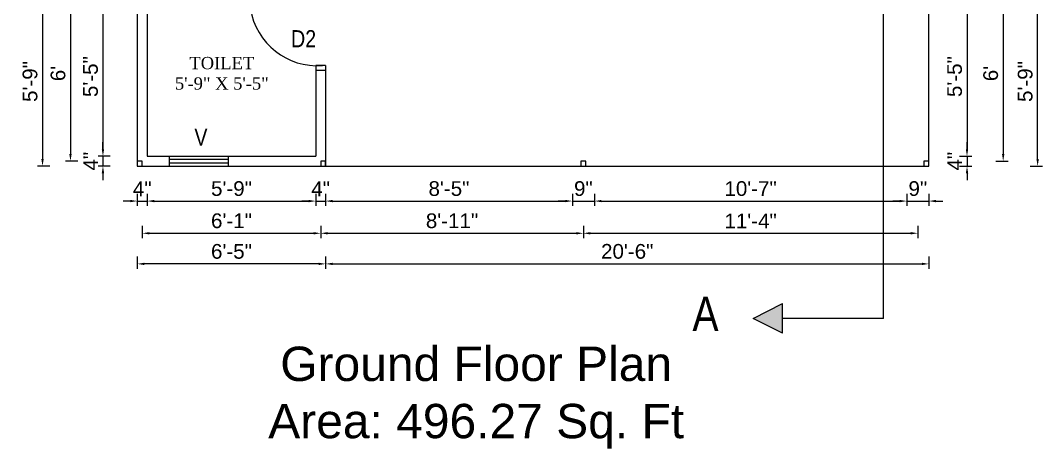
# Model space of a CAD drawing. Header units: inches. Extents: x 376358 to 406049, y -63575 to -53607.
# Drawn here: x 398714 to 399130.8, y -60548.6 to -60374.1 of the extents above; entities that cross this region are included whole.
import ezdxf

# ---------------------------------------------------------------- set-up
doc = ezdxf.new("R2010")
doc.units = ezdxf.units.IN
doc.header["$LTSCALE"] = 2
doc.header["$MEASUREMENT"] = 0
doc.header["$PDMODE"] = 34
doc.layers.get('0').update_dxf_attribs({"linetype": 'CONTINUOUS'})
doc.layers.get('DEFPOINTS').update_dxf_attribs({"color": 141, "linetype": 'CONTINUOUS'})
doc.layers.add('dimension', color=160, linetype='CONTINUOUS', lineweight=15)
doc.layers.add('steps', color=253, linetype='CONTINUOUS', lineweight=20)
doc.styles.add('Lettring Text', font='arial.ttf')
doc.styles.get("Standard").update_dxf_attribs({"font": 'ARIALN.TTF'})
doc.dimstyles.new('Copy of Standard', dxfattribs={"dimtxt": 6, "dimasz": 2.875, "dimexe": 2, "dimexo": 4, "dimgap": 2, "dimtad": 1, "dimdec": 0, "dimrnd": 1, "dimzin": 0, "dimdsep": 46, "dimlunit": 4, "dimtxsty": 'Lettring Text', "dimcen": 0.1, "dimclrd": 7, "dimclre": 7, "dimclrt": 7, "dimazin": 0, "dimtfac": 0.645, "dimtdec": 0, "dimtmove": 1, "dimatfit": 0, "dimfxl": 3, "dimfxlon": 1, "dimtfillclr": 256, "dimtolj": 1, "dimtzin": 0, "dimlwd": -1, "dimlwe": -1, "dimarcsym": 2})

# ---------------------------------------------------------------- blocks, each defined once
blk = doc.blocks.new('*D1073')
at = {"layer": 'DEFPOINTS', "color": 0, "ltscale": 0.5, "transparency": 16777216}
for p in [(399084.48, -60364.46), (398834.48, -60429.46), (399100.03, -60429.46)]:
    blk.add_point(p, dxfattribs=at)
at = {"layer": 'steps', "color": 7, "ltscale": 0.5, "transparency": 16777216}
for p, q in [((399097.03, -60364.46), (399102.03, -60364.46)), ((399100.03, -60367.34), (399100.03, -60426.59)), ((399097.03, -60429.46), (399102.03, -60429.46))]:
    blk.add_line(p, q, dxfattribs=at)
for points in [[(399099.55, -60367.34), (399100.51, -60367.34), (399100.03, -60364.46)], [(399099.55, -60426.59), (399100.51, -60426.59), (399100.03, -60429.46)]]:
    blk.add_solid(points, dxfattribs=at)
at = {"layer": 'steps', "color": 7, "ltscale": 0.5, "transparency": 16777216, "insert": (399094.98, -60396.96), "char_height": 6, "attachment_point": 5, "rotation": 90, "style": 'Lettring Text'}
blk.add_mtext('\\A1;5\'-5"', dxfattribs=at)
blk = doc.blocks.new('*D1074')
at = {"layer": 'DEFPOINTS', "color": 0, "ltscale": 0.5, "transparency": 16777216}
for p in [(398834.48, -60429.46), (398838.48, -60433.46), (399100.03, -60433.46)]:
    blk.add_point(p, dxfattribs=at)
at = {"layer": 'steps', "color": 7, "ltscale": 0.5, "transparency": 16777216}
for p, q in [((399100.03, -60426.59), (399100.03, -60423.71)), ((399097.03, -60429.46), (399102.03, -60429.46)), ((399100.03, -60429.46), (399100.03, -60433.46)), ((399097.03, -60433.46), (399102.03, -60433.46)), ((399100.03, -60436.34), (399100.03, -60439.21))]:
    blk.add_line(p, q, dxfattribs=at)
for points in [[(399099.55, -60426.59), (399100.51, -60426.59), (399100.03, -60429.46)], [(399099.55, -60436.34), (399100.51, -60436.34), (399100.03, -60433.46)]]:
    blk.add_solid(points, dxfattribs=at)
at = {"layer": 'steps', "color": 7, "ltscale": 0.5, "transparency": 16777216, "insert": (399095.03, -60431.46), "char_height": 6, "attachment_point": 5, "rotation": 90, "style": 'Lettring Text'}
blk.add_mtext('\\A1;4"', dxfattribs=at)
blk = doc.blocks.new('*D1076')
at = {"layer": 'DEFPOINTS', "color": 0, "ltscale": 0.5, "transparency": 16777216}
for p in [(399100.03, -60359.96), (399100.03, -60431.46), (399114.77, -60431.46)]:
    blk.add_point(p, dxfattribs=at)
at = {"layer": 'steps', "color": 7, "ltscale": 0.5, "transparency": 16777216}
for p, q in [((399111.77, -60359.96), (399116.77, -60359.96)), ((399114.77, -60362.84), (399114.77, -60428.59)), ((399111.77, -60431.46), (399116.77, -60431.46))]:
    blk.add_line(p, q, dxfattribs=at)
for points in [[(399114.3, -60362.84), (399115.25, -60362.84), (399114.77, -60359.96)], [(399114.3, -60428.59), (399115.25, -60428.59), (399114.77, -60431.46)]]:
    blk.add_solid(points, dxfattribs=at)
at = {"layer": 'steps', "color": 7, "ltscale": 0.5, "transparency": 16777216, "insert": (399109.71, -60395.71), "char_height": 6, "attachment_point": 5, "rotation": 90, "style": 'Lettring Text'}
blk.add_mtext("\\A1;6'", dxfattribs=at)
blk = doc.blocks.new('*D1077')
at = {"layer": 'DEFPOINTS', "color": 0, "ltscale": 0.5, "transparency": 16777216}
for p in [(399084.48, -60364.46), (399128.83, -60364.46), (399084.48, -60433.46)]:
    blk.add_point(p, dxfattribs=at)
at = {"layer": 'steps', "color": 7, "ltscale": 0.5, "transparency": 16777216}
for p, q in [((399125.83, -60364.46), (399130.83, -60364.46)), ((399128.83, -60430.59), (399128.83, -60367.34)), ((399125.83, -60433.46), (399130.83, -60433.46))]:
    blk.add_line(p, q, dxfattribs=at)
for points in [[(399128.35, -60367.34), (399129.31, -60367.34), (399128.83, -60364.46)], [(399128.35, -60430.59), (399129.31, -60430.59), (399128.83, -60433.46)]]:
    blk.add_solid(points, dxfattribs=at)
at = {"layer": 'steps', "color": 7, "ltscale": 0.5, "transparency": 16777216, "insert": (399123.77, -60398.96), "char_height": 6, "attachment_point": 5, "rotation": 90, "style": 'Lettring Text'}
blk.add_mtext('\\A1;5\'-9"', dxfattribs=at)
blk = doc.blocks.new('*D1079')
at = {"layer": 'DEFPOINTS', "color": 0, "ltscale": 0.5, "transparency": 16777216}
for p in [(398765.71, -60429.46), (398761.71, -60433.46), (398765.71, -60447.72)]:
    blk.add_point(p, dxfattribs=at)
at = {"layer": 'steps', "color": 7, "ltscale": 0.5, "transparency": 16777216}
for p, q in [((398761.71, -60444.72), (398761.71, -60449.72)), ((398765.71, -60444.72), (398765.71, -60449.72)), ((398758.84, -60447.72), (398755.96, -60447.72)), ((398761.71, -60447.72), (398765.71, -60447.72)), ((398768.59, -60447.72), (398771.46, -60447.72))]:
    blk.add_line(p, q, dxfattribs=at)
for points in [[(398758.84, -60447.24), (398758.84, -60448.2), (398761.71, -60447.72)], [(398768.59, -60447.24), (398768.59, -60448.2), (398765.71, -60447.72)]]:
    blk.add_solid(points, dxfattribs=at)
at = {"layer": 'steps', "color": 7, "ltscale": 0.5, "transparency": 16777216, "insert": (398763.71, -60442.72), "char_height": 6, "attachment_point": 5, "style": 'Lettring Text'}
blk.add_mtext('\\A1;4"', dxfattribs=at)
blk = doc.blocks.new('*D1080')
at = {"layer": 'DEFPOINTS', "color": 0, "ltscale": 0.5, "transparency": 16777216}
for p in [(398765.71, -60429.46), (398834.48, -60429.46), (398834.48, -60447.72)]:
    blk.add_point(p, dxfattribs=at)
at = {"layer": 'steps', "color": 7, "ltscale": 0.5, "transparency": 16777216}
for p, q in [((398765.71, -60444.72), (398765.71, -60449.72)), ((398834.48, -60444.72), (398834.48, -60449.72)), ((398768.59, -60447.72), (398831.61, -60447.72))]:
    blk.add_line(p, q, dxfattribs=at)
for points in [[(398768.59, -60447.24), (398768.59, -60448.2), (398765.71, -60447.72)], [(398831.61, -60447.24), (398831.61, -60448.2), (398834.48, -60447.72)]]:
    blk.add_solid(points, dxfattribs=at)
at = {"layer": 'steps', "color": 7, "ltscale": 0.5, "transparency": 16777216, "insert": (398800.1, -60442.65), "char_height": 6, "attachment_point": 5, "style": 'Lettring Text'}
blk.add_mtext('\\A1;5\'-9"', dxfattribs=at)
blk = doc.blocks.new('*D1081')
at = {"layer": 'DEFPOINTS', "color": 0, "ltscale": 0.5, "transparency": 16777216}
for p in [(398834.48, -60429.46), (398838.48, -60433.46), (398838.48, -60447.72)]:
    blk.add_point(p, dxfattribs=at)
at = {"layer": 'steps', "color": 7, "ltscale": 0.5, "transparency": 16777216}
for p, q in [((398834.48, -60444.72), (398834.48, -60449.72)), ((398838.48, -60444.72), (398838.48, -60449.72)), ((398831.61, -60447.72), (398828.73, -60447.72)), ((398834.48, -60447.72), (398838.48, -60447.72)), ((398841.36, -60447.72), (398844.23, -60447.72))]:
    blk.add_line(p, q, dxfattribs=at)
for points in [[(398831.61, -60447.24), (398831.61, -60448.2), (398834.48, -60447.72)], [(398841.36, -60447.24), (398841.36, -60448.2), (398838.48, -60447.72)]]:
    blk.add_solid(points, dxfattribs=at)
at = {"layer": 'steps', "color": 7, "ltscale": 0.5, "transparency": 16777216, "insert": (398836.48, -60442.72), "char_height": 6, "attachment_point": 5, "style": 'Lettring Text'}
blk.add_mtext('\\A1;4"', dxfattribs=at)
blk = doc.blocks.new('*D1082')
at = {"layer": 'DEFPOINTS', "color": 0, "ltscale": 0.5, "transparency": 16777216}
for p in [(398939.1, -60355.46), (398838.48, -60433.46), (398939.1, -60447.72)]:
    blk.add_point(p, dxfattribs=at)
at = {"layer": 'steps', "color": 7, "ltscale": 0.5, "transparency": 16777216}
for p, q in [((398838.48, -60444.72), (398838.48, -60449.72)), ((398939.1, -60444.72), (398939.1, -60449.72)), ((398841.36, -60447.72), (398936.22, -60447.72))]:
    blk.add_line(p, q, dxfattribs=at)
for points in [[(398841.36, -60447.24), (398841.36, -60448.2), (398838.48, -60447.72)], [(398936.22, -60447.24), (398936.22, -60448.2), (398939.1, -60447.72)]]:
    blk.add_solid(points, dxfattribs=at)
at = {"layer": 'steps', "color": 7, "ltscale": 0.5, "transparency": 16777216, "insert": (398888.79, -60442.65), "char_height": 6, "attachment_point": 5, "style": 'Lettring Text'}
blk.add_mtext('\\A1;8\'-5"', dxfattribs=at)
blk = doc.blocks.new('*D1083')
at = {"layer": 'DEFPOINTS', "color": 0, "ltscale": 0.5, "transparency": 16777216}
for p in [(398939.1, -60355.46), (398948.1, -60355.46), (398948.1, -60447.72)]:
    blk.add_point(p, dxfattribs=at)
at = {"layer": 'steps', "color": 7, "ltscale": 0.5, "transparency": 16777216}
for p, q in [((398939.1, -60444.72), (398939.1, -60449.72)), ((398948.1, -60444.72), (398948.1, -60449.72)), ((398936.22, -60447.72), (398933.35, -60447.72)), ((398939.1, -60447.72), (398948.1, -60447.72)), ((398950.97, -60447.72), (398953.85, -60447.72))]:
    blk.add_line(p, q, dxfattribs=at)
for points in [[(398936.22, -60447.24), (398936.22, -60448.2), (398939.1, -60447.72)], [(398950.97, -60447.24), (398950.97, -60448.2), (398948.1, -60447.72)]]:
    blk.add_solid(points, dxfattribs=at)
at = {"layer": 'steps', "color": 7, "ltscale": 0.5, "transparency": 16777216, "insert": (398943.6, -60442.65), "char_height": 6, "attachment_point": 5, "style": 'Lettring Text'}
blk.add_mtext('\\A1;9"', dxfattribs=at)
blk = doc.blocks.new('*D1084')
at = {"layer": 'DEFPOINTS', "color": 0, "ltscale": 0.5, "transparency": 16777216}
for p in [(398948.1, -60355.46), (399075.48, -60355.46), (399075.48, -60447.72)]:
    blk.add_point(p, dxfattribs=at)
at = {"layer": 'steps', "color": 7, "ltscale": 0.5, "transparency": 16777216}
for p, q in [((398948.1, -60444.72), (398948.1, -60449.72)), ((399075.48, -60444.72), (399075.48, -60449.72)), ((398950.97, -60447.72), (399072.61, -60447.72))]:
    blk.add_line(p, q, dxfattribs=at)
for points in [[(398950.97, -60447.24), (398950.97, -60448.2), (398948.1, -60447.72)], [(399072.61, -60447.24), (399072.61, -60448.2), (399075.48, -60447.72)]]:
    blk.add_solid(points, dxfattribs=at)
at = {"layer": 'steps', "color": 7, "ltscale": 0.5, "transparency": 16777216, "insert": (399011.79, -60442.65), "char_height": 6, "attachment_point": 5, "style": 'Lettring Text'}
blk.add_mtext('\\A1;10\'-7"', dxfattribs=at)
blk = doc.blocks.new('*D1085')
at = {"layer": 'DEFPOINTS', "color": 0, "ltscale": 0.5, "transparency": 16777216}
for p in [(399075.48, -60355.46), (399084.48, -60364.46), (399084.48, -60447.72)]:
    blk.add_point(p, dxfattribs=at)
at = {"layer": 'steps', "color": 7, "ltscale": 0.5, "transparency": 16777216}
for p, q in [((399075.48, -60444.72), (399075.48, -60449.72)), ((399084.48, -60444.72), (399084.48, -60449.72)), ((399072.61, -60447.72), (399069.73, -60447.72)), ((399075.48, -60447.72), (399084.48, -60447.72)), ((399087.36, -60447.72), (399090.23, -60447.72))]:
    blk.add_line(p, q, dxfattribs=at)
for points in [[(399072.61, -60447.24), (399072.61, -60448.2), (399075.48, -60447.72)], [(399087.36, -60447.24), (399087.36, -60448.2), (399084.48, -60447.72)]]:
    blk.add_solid(points, dxfattribs=at)
at = {"layer": 'steps', "color": 7, "ltscale": 0.5, "transparency": 16777216, "insert": (399079.98, -60442.65), "char_height": 6, "attachment_point": 5, "style": 'Lettring Text'}
blk.add_mtext('\\A1;9"', dxfattribs=at)
blk = doc.blocks.new('*D1086')
at = {"layer": 'DEFPOINTS', "color": 0, "ltscale": 0.5, "transparency": 16777216}
for p in [(398763.71, -60447.72), (398836.48, -60447.72), (398836.48, -60460.85)]:
    blk.add_point(p, dxfattribs=at)
at = {"layer": 'steps', "color": 7, "ltscale": 0.5, "transparency": 16777216}
for p, q in [((398763.71, -60457.85), (398763.71, -60462.85)), ((398836.48, -60457.85), (398836.48, -60462.85)), ((398766.59, -60460.85), (398833.61, -60460.85))]:
    blk.add_line(p, q, dxfattribs=at)
for points in [[(398766.59, -60460.37), (398766.59, -60461.33), (398763.71, -60460.85)], [(398833.61, -60460.37), (398833.61, -60461.33), (398836.48, -60460.85)]]:
    blk.add_solid(points, dxfattribs=at)
at = {"layer": 'steps', "color": 7, "ltscale": 0.5, "transparency": 16777216, "insert": (398800.1, -60455.79), "char_height": 6, "attachment_point": 5, "style": 'Lettring Text'}
blk.add_mtext('\\A1;6\'-1"', dxfattribs=at)
blk = doc.blocks.new('*D1087')
at = {"layer": 'DEFPOINTS', "color": 0, "ltscale": 0.5, "transparency": 16777216}
for p in [(398836.48, -60447.72), (398943.6, -60447.72), (398943.6, -60460.85)]:
    blk.add_point(p, dxfattribs=at)
at = {"layer": 'steps', "color": 7, "ltscale": 0.5, "transparency": 16777216}
for p, q in [((398836.48, -60457.85), (398836.48, -60462.85)), ((398943.6, -60457.85), (398943.6, -60462.85)), ((398839.36, -60460.85), (398940.72, -60460.85))]:
    blk.add_line(p, q, dxfattribs=at)
for points in [[(398839.36, -60460.37), (398839.36, -60461.33), (398836.48, -60460.85)], [(398940.72, -60460.37), (398940.72, -60461.33), (398943.6, -60460.85)]]:
    blk.add_solid(points, dxfattribs=at)
at = {"layer": 'steps', "color": 7, "ltscale": 0.5, "transparency": 16777216, "insert": (398890.04, -60455.79), "char_height": 6, "attachment_point": 5, "style": 'Lettring Text'}
blk.add_mtext('\\A1;8\'-11"', dxfattribs=at)
blk = doc.blocks.new('*D1088')
at = {"layer": 'DEFPOINTS', "color": 0, "ltscale": 0.5, "transparency": 16777216}
for p in [(398943.6, -60447.72), (399079.98, -60447.72), (399079.98, -60460.85)]:
    blk.add_point(p, dxfattribs=at)
at = {"layer": 'steps', "color": 7, "ltscale": 0.5, "transparency": 16777216}
for p, q in [((398943.6, -60457.85), (398943.6, -60462.85)), ((399079.98, -60457.85), (399079.98, -60462.85)), ((398946.47, -60460.85), (399077.11, -60460.85))]:
    blk.add_line(p, q, dxfattribs=at)
for points in [[(398946.47, -60460.37), (398946.47, -60461.33), (398943.6, -60460.85)], [(399077.11, -60460.37), (399077.11, -60461.33), (399079.98, -60460.85)]]:
    blk.add_solid(points, dxfattribs=at)
at = {"layer": 'steps', "color": 7, "ltscale": 0.5, "transparency": 16777216, "insert": (399011.79, -60455.84), "char_height": 6, "attachment_point": 5, "style": 'Lettring Text'}
blk.add_mtext('\\A1;11\'-4"', dxfattribs=at)
blk = doc.blocks.new('*D1089')
at = {"layer": 'DEFPOINTS', "color": 0, "ltscale": 0.5, "transparency": 16777216}
for p in [(398838.48, -60433.46), (399084.48, -60433.46), (399084.48, -60473.34)]:
    blk.add_point(p, dxfattribs=at)
at = {"layer": 'steps', "color": 7, "ltscale": 0.5, "transparency": 16777216}
for p, q in [((398838.48, -60470.34), (398838.48, -60475.34)), ((399084.48, -60470.34), (399084.48, -60475.34)), ((398841.36, -60473.34), (399081.61, -60473.34))]:
    blk.add_line(p, q, dxfattribs=at)
for points in [[(398841.36, -60472.86), (398841.36, -60473.81), (398838.48, -60473.34)], [(399081.61, -60472.86), (399081.61, -60473.81), (399084.48, -60473.34)]]:
    blk.add_solid(points, dxfattribs=at)
at = {"layer": 'steps', "color": 7, "ltscale": 0.5, "transparency": 16777216, "insert": (398961.48, -60468.27), "char_height": 6, "attachment_point": 5, "style": 'Lettring Text'}
blk.add_mtext('\\A1;20\'-6"', dxfattribs=at)
blk = doc.blocks.new('*D1090')
at = {"layer": 'DEFPOINTS', "color": 0, "ltscale": 0.5, "transparency": 16777216}
for p in [(398761.71, -60433.46), (398838.48, -60433.46), (398761.71, -60473.34)]:
    blk.add_point(p, dxfattribs=at)
at = {"layer": 'steps', "color": 7, "ltscale": 0.5, "transparency": 16777216}
for p, q in [((398761.71, -60470.34), (398761.71, -60475.34)), ((398838.48, -60470.34), (398838.48, -60475.34)), ((398835.61, -60473.34), (398764.59, -60473.34))]:
    blk.add_line(p, q, dxfattribs=at)
for points in [[(398764.59, -60472.86), (398764.59, -60473.81), (398761.71, -60473.34)], [(398835.61, -60472.86), (398835.61, -60473.81), (398838.48, -60473.34)]]:
    blk.add_solid(points, dxfattribs=at)
at = {"layer": 'steps', "color": 7, "ltscale": 0.5, "transparency": 16777216, "insert": (398800.1, -60468.27), "char_height": 6, "attachment_point": 5, "style": 'Lettring Text'}
blk.add_mtext('\\A1;6\'-5"', dxfattribs=at)
blk = doc.blocks.new('*D1094')
at = {"layer": 'DEFPOINTS', "color": 0, "ltscale": 0.5, "transparency": 16777216}
for p in [(398802.71, -60364.46), (398747.69, -60429.46), (398765.71, -60429.46)]:
    blk.add_point(p, dxfattribs=at)
at = {"layer": 'steps', "color": 7, "ltscale": 0.5, "transparency": 16777216}
for p, q in [((398750.69, -60364.46), (398745.69, -60364.46)), ((398747.69, -60367.34), (398747.69, -60426.59)), ((398750.69, -60429.46), (398745.69, -60429.46))]:
    blk.add_line(p, q, dxfattribs=at)
for points in [[(398747.21, -60367.34), (398748.17, -60367.34), (398747.69, -60364.46)], [(398747.21, -60426.59), (398748.17, -60426.59), (398747.69, -60429.46)]]:
    blk.add_solid(points, dxfattribs=at)
at = {"layer": 'steps', "color": 7, "ltscale": 0.5, "transparency": 16777216, "insert": (398742.64, -60396.96), "char_height": 6, "attachment_point": 5, "rotation": 90, "style": 'Lettring Text'}
blk.add_mtext('\\A1;5\'-5"', dxfattribs=at)
blk = doc.blocks.new('*D1095')
at = {"layer": 'DEFPOINTS', "color": 0, "ltscale": 0.5, "transparency": 16777216}
for p in [(398765.71, -60429.46), (398747.69, -60433.46), (398761.71, -60433.46)]:
    blk.add_point(p, dxfattribs=at)
at = {"layer": 'steps', "color": 7, "ltscale": 0.5, "transparency": 16777216}
for p, q in [((398747.69, -60426.59), (398747.69, -60423.71)), ((398750.69, -60429.46), (398745.69, -60429.46)), ((398747.69, -60429.46), (398747.69, -60433.46)), ((398750.69, -60433.46), (398745.69, -60433.46)), ((398747.69, -60436.34), (398747.69, -60439.21))]:
    blk.add_line(p, q, dxfattribs=at)
for points in [[(398747.21, -60426.59), (398748.17, -60426.59), (398747.69, -60429.46)], [(398747.21, -60436.34), (398748.17, -60436.34), (398747.69, -60433.46)]]:
    blk.add_solid(points, dxfattribs=at)
at = {"layer": 'steps', "color": 7, "ltscale": 0.5, "transparency": 16777216, "insert": (398742.69, -60431.46), "char_height": 6, "attachment_point": 5, "rotation": 90, "style": 'Lettring Text'}
blk.add_mtext('\\A1;4"', dxfattribs=at)
blk = doc.blocks.new('*D1097')
at = {"layer": 'DEFPOINTS', "color": 0, "ltscale": 0.5, "transparency": 16777216}
for p in [(398747.69, -60359.96), (398734.45, -60431.46), (398747.69, -60431.46)]:
    blk.add_point(p, dxfattribs=at)
at = {"layer": 'steps', "color": 7, "ltscale": 0.5, "transparency": 16777216}
for p, q in [((398737.45, -60359.96), (398732.45, -60359.96)), ((398734.45, -60362.84), (398734.45, -60428.59)), ((398737.45, -60431.46), (398732.45, -60431.46))]:
    blk.add_line(p, q, dxfattribs=at)
for points in [[(398733.97, -60362.84), (398734.93, -60362.84), (398734.45, -60359.96)], [(398733.97, -60428.59), (398734.93, -60428.59), (398734.45, -60431.46)]]:
    blk.add_solid(points, dxfattribs=at)
at = {"layer": 'steps', "color": 7, "ltscale": 0.5, "transparency": 16777216, "insert": (398729.39, -60395.71), "char_height": 6, "attachment_point": 5, "rotation": 90, "style": 'Lettring Text'}
blk.add_mtext("\\A1;6'", dxfattribs=at)
blk = doc.blocks.new('*D1099')
at = {"layer": 'DEFPOINTS', "color": 0, "ltscale": 0.5, "transparency": 16777216}
for p in [(398802.71, -60364.46), (398723.05, -60433.46), (398761.71, -60433.46)]:
    blk.add_point(p, dxfattribs=at)
at = {"layer": 'steps', "color": 7, "ltscale": 0.5, "transparency": 16777216}
for p, q in [((398726.05, -60364.46), (398721.05, -60364.46)), ((398723.05, -60367.34), (398723.05, -60430.59)), ((398726.05, -60433.46), (398721.05, -60433.46))]:
    blk.add_line(p, q, dxfattribs=at)
for points in [[(398722.57, -60367.34), (398723.53, -60367.34), (398723.05, -60364.46)], [(398722.57, -60430.59), (398723.53, -60430.59), (398723.05, -60433.46)]]:
    blk.add_solid(points, dxfattribs=at)
at = {"layer": 'steps', "color": 7, "ltscale": 0.5, "transparency": 16777216, "insert": (398717.98, -60398.96), "char_height": 6, "attachment_point": 5, "rotation": 90, "style": 'Lettring Text'}
blk.add_mtext('\\A1;5\'-9"', dxfattribs=at)

msp = doc.modelspace()

# ---------------------------------------------------------------- hatches: boundary and pattern name
at = {"linetype": 'ByBlock', "lineweight": 5}
msp.add_hatch(color=7, dxfattribs=at).paths.add_polyline_path([(399012.84, -60495.55), (399024.84, -60501.55), (399024.84, -60489.55)])

# ---------------------------------------------------------------- linework, layer by layer
at = {"color": 7, "linetype": 'ByBlock', "lineweight": 5}
for p, q in [((399066.01, -60495.55), (399066.01, -60128.82)), ((399012.84, -60495.55), (399024.84, -60489.55)), ((399024.84, -60501.55), (399024.84, -60489.55)), ((399024.84, -60501.55), (399012.84, -60495.55)), ((399066.01, -60495.55), (399024.84, -60495.55))]:
    msp.add_line(p, q, dxfattribs=at)
at = {"ltscale": 0.5}
for p, q in [((398761.71, -60360.46), (398761.71, -60433.46)), ((398765.71, -60364.46), (398765.71, -60429.46)), ((399084.48, -60433.46), (399084.48, -60364.46)), ((398834.48, -60394.46), (398834.48, -60429.46)), ((398838.48, -60394.46), (398834.48, -60394.46)), ((398838.48, -60394.46), (398838.48, -60433.46)), ((398765.71, -60429.46), (398834.48, -60429.46)), ((398774.71, -60429.46), (398774.71, -60433.46)), ((398798.71, -60429.46), (398798.71, -60433.46)), ((398761.71, -60433.46), (398838.48, -60433.46)), ((398798.71, -60430.71), (398774.71, -60430.71)), ((398798.71, -60432.21), (398774.71, -60432.21)), ((398838.48, -60433.46), (399084.48, -60433.46))]:
    msp.add_line(p, q, dxfattribs=at)
for points in [[(398761.71, -60433.46), (398763.71, -60433.46), (398763.71, -60431.46), (398761.71, -60431.46)], [(398836.48, -60433.46), (398838.48, -60433.46), (398838.48, -60431.46), (398836.48, -60431.46)], [(398942.6, -60433.46), (398944.6, -60433.46), (398944.6, -60431.46), (398942.6, -60431.46)], [(399082.48, -60433.46), (399084.48, -60433.46), (399084.48, -60431.46), (399082.48, -60431.46)]]:
    msp.add_lwpolyline(points, close=True, dxfattribs=at)
at = {"layer": 'dimension', "ltscale": 7}
for p, q in [((398838.48, -60392.46), (398834.48, -60392.46)), ((398834.48, -60392.46), (398834.48, -60394.46)), ((398838.48, -60392.46), (398838.48, -60394.46)), ((398838.48, -60394.46), (398834.48, -60394.46))]:
    msp.add_line(p, q, dxfattribs=at)
msp.add_arc((398835.13, -60364.87), 27.67, 189.1337, 274.3044, dxfattribs=at)

# ---------------------------------------------------------------- texts
at = {"color": 7, "linetype": 'ByBlock', "lineweight": 5, "char_height": 14}
for s, insert, width, attachment_point in [('A', (398998.74, -60500.74), 26.5803, 9), ('{\\fArial CE|b0|i0|c238|p34;Ground Floor Plan\\PArea: \\fArial CE|b0|i0|c0|p34;496.27\\fArial CE|b0|i0|c238|p34; Sq. Ft}', (398899.88, -60527.87), 235.547, 5)]:
    msp.add_mtext(s, dxfattribs=dict(at, insert=insert, width=width, attachment_point=attachment_point))
at = {"layer": 'steps', "color": 7, "ltscale": 0.3, "char_height": 7, "attachment_point": 8}
for s, insert in [('D2', (398829.5, -60385.01)), ('V', (398787.65, -60425.14))]:
    msp.add_mtext_dynamic_manual_height_columns(s, width=18.6213, gutter_width=40, heights=[0], dxfattribs=dict(at, insert=insert))
at = {"layer": 'steps', "color": 7, "ltscale": 0.3, "insert": (398796.16, -60388.93), "char_height": 5, "width": 55.268, "attachment_point": 2}
msp.add_mtext('{\\fTimes New Roman|b0|i0|c0|p18;TOILET\\P5\'-9" X 5\'-5"}', dxfattribs=at)

# ---------------------------------------------------------------- dimensions: what is measured, and where the dimension line sits
at = {"layer": 'steps', "ltscale": 0.5}
for base, p1, p2, picture, middle in [((398939.1, -60447.72), (398838.48, -60433.46), (398939.1, -60355.46), '*D1082', (398888.79, -60442.65)), ((399075.48, -60447.72), (398948.1, -60355.46), (399075.48, -60355.46), '*D1084', (399011.79, -60442.65)), ((398834.48, -60447.72), (398765.71, -60429.46), (398834.48, -60429.46), '*D1080', (398800.1, -60442.65)), ((398761.71, -60473.34), (398838.48, -60433.46), (398761.71, -60433.46), '*D1090', (398800.1, -60468.27)), ((399084.48, -60473.34), (398838.48, -60433.46), (399084.48, -60433.46), '*D1089', (398961.48, -60468.27)), ((398836.48, -60460.85), (398763.71, -60447.72), (398836.48, -60447.72), '*D1086', (398800.1, -60455.79)), ((398943.6, -60460.85), (398836.48, -60447.72), (398943.6, -60447.72), '*D1087', (398890.04, -60455.79)), ((399079.98, -60460.85), (398943.6, -60447.72), (399079.98, -60447.72), '*D1088', (399011.79, -60455.84))]:
    dim = msp.add_linear_dim(base=base, p1=p1, p2=p2, dimstyle='Copy of Standard', dxfattribs=at)
    dim.commit()
    dim.dimension.update_dxf_attribs({"geometry": picture, "text_midpoint": middle})
for base, p1, p2, picture, middle in [((398948.1, -60447.72), (398939.1, -60355.46), (398948.1, -60355.46), '*D1083', (398943.6, -60447.72)), ((399084.48, -60447.72), (399075.48, -60355.46), (399084.48, -60364.46), '*D1085', (399079.98, -60447.72)), ((398765.71, -60447.72), (398761.71, -60433.46), (398765.71, -60429.46), '*D1079', (398763.71, -60447.72)), ((398838.48, -60447.72), (398834.48, -60429.46), (398838.48, -60433.46), '*D1081', (398836.48, -60447.72))]:
    dim = msp.add_linear_dim(base=base, p1=p1, p2=p2, dimstyle='Copy of Standard', dxfattribs=at)
    dim.commit()
    dim.dimension.update_dxf_attribs({"geometry": picture, "text_midpoint": middle, "dimtype": 160})
for base, p1, p2, picture, middle in [((398734.45326314, -60431.46241222), (398747.68841496, -60359.96241222), (398747.68841496, -60431.46241222), '*D1097', (398729.38982521, -60395.71241223)), ((399114.77480291, -60431.46241222), (399100.03109959, -60359.96241222), (399100.03109959, -60431.46241222), '*D1076', (399109.71136499, -60395.71241223)), ((398723.05, -60433.46), (398802.71, -60364.46), (398761.71, -60433.46), '*D1099', (398717.98, -60398.96)), ((398747.69, -60429.46), (398802.71, -60364.46), (398765.71, -60429.46), '*D1094', (398742.64, -60396.96)), ((399100.03, -60429.46), (399084.48, -60364.46), (398834.48, -60429.46), '*D1073', (399094.98, -60396.96)), ((399128.83, -60364.46), (399084.48, -60433.46), (399084.48, -60364.46), '*D1077', (399123.77, -60398.96))]:
    dim = msp.add_linear_dim(base=base, p1=p1, p2=p2, angle=90, dimstyle='Copy of Standard', dxfattribs=at)
    dim.commit()
    dim.dimension.update_dxf_attribs({"geometry": picture, "text_midpoint": middle})
for base, p1, p2, picture, middle in [((398747.69, -60433.46), (398765.71, -60429.46), (398761.71, -60433.46), '*D1095', (398747.69, -60431.46)), ((399100.03, -60433.46), (398834.48, -60429.46), (398838.48, -60433.46), '*D1074', (399100.03, -60431.46))]:
    dim = msp.add_linear_dim(base=base, p1=p1, p2=p2, angle=90, dimstyle='Copy of Standard', dxfattribs=at)
    dim.commit()
    dim.dimension.update_dxf_attribs({"geometry": picture, "text_midpoint": middle, "dimtype": 160})

doc.saveas('drawing.dxf')
